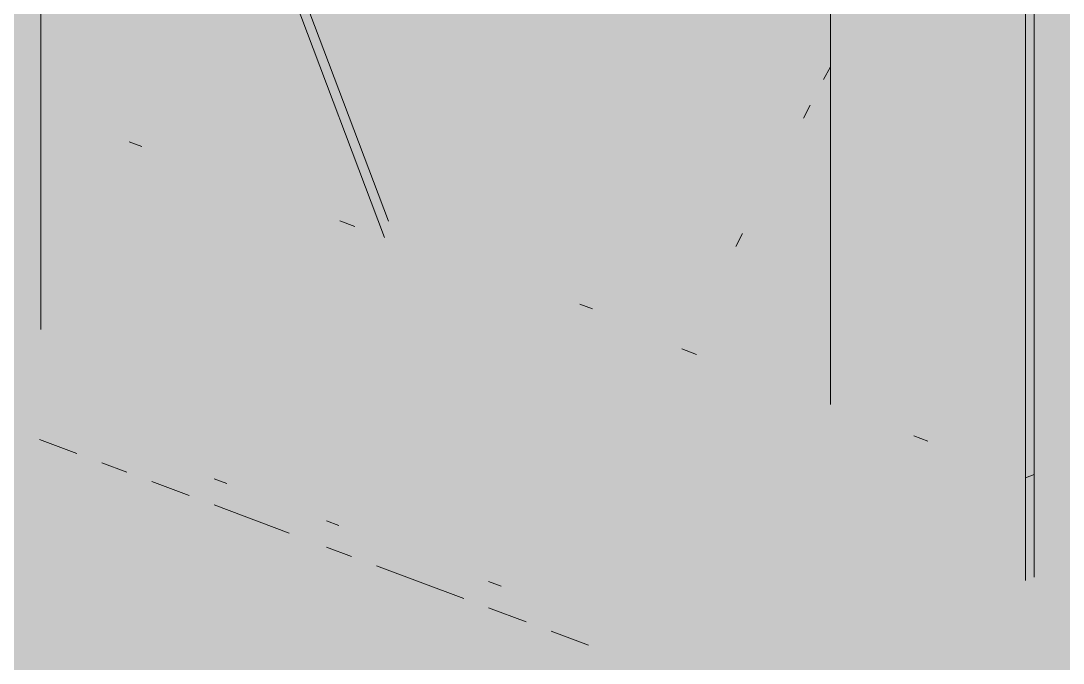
# Paper-space layout '03 3D Building and Roof' of a CAD drawing. Header units: millimetres. Extents: x 5 to 415, y 5 to 292.
# Drawn here: x 133.25 to 138.44, y 69.95 to 73.15 of the extents above; entities that cross this region are included whole.
import ezdxf

# ---------------------------------------------------------------- set-up
doc = ezdxf.new("R2010")
doc.units = ezdxf.units.MM
doc.layers.add('EXISTING', color=7, linetype='Continuous')
doc.layers.add('IMAGES', color=7, linetype='Continuous')

# ---------------------------------------------------------------- blocks, each defined once
blk = doc.blocks.new('SHEET_03')
at = {"layer": 'EXISTING', "color": 250, "lineweight": 9}
for p, q in [((133.3492, 76.0781), (133.3492, 72.7113)), ((137.2839, 74.6041), (137.2839, 71.2373)), ((137.2839, 72.9207), (137.2839, 74.6041)), ((138.256, 70.8732), (138.256, 74.2399)), ((138.3005, 74.2566), (138.3005, 70.8898)), ((135.0619, 72.0697), (134.3213, 74.0305)), ((134.3657, 74.0472), (135.0817, 72.1517)), ((137.2839, 72.9207), (137.2503, 72.8568)), ((137.2839, 71.2373), (137.2839, 72.9207)), ((137.1829, 72.729), (137.1493, 72.6651)), ((133.3492, 72.7113), (133.3492, 71.6123)), ((133.8524, 72.5228), (133.7895, 72.5464)), ((134.8398, 72.1529), (134.9138, 72.1252)), ((136.8463, 72.0899), (136.8126, 72.026)), ((136.0358, 71.7382), (136.0987, 71.7146)), ((136.5433, 71.5148), (136.6173, 71.487)), ((137.7005, 71.0813), (137.77, 71.0553)), ((133.5291, 70.9934), (133.3425, 71.0633)), ((133.7778, 70.9003), (133.6534, 70.9468)), ((134.213, 70.8683), (134.2752, 70.845)), ((138.256, 70.8732), (138.3005, 70.8898)), ((138.256, 70.3603), (138.256, 70.8732)), ((138.3005, 70.8898), (138.3005, 70.3769)), ((134.0887, 70.7838), (133.9021, 70.8537)), ((134.5861, 70.5975), (134.213, 70.7372)), ((134.7726, 70.6587), (134.8348, 70.6354)), ((134.897, 70.481), (134.7726, 70.5276)), ((135.4566, 70.2714), (135.0213, 70.4344)), ((135.5809, 70.3559), (135.6431, 70.3326)), ((135.7675, 70.1549), (135.5809, 70.2248)), ((136.0784, 70.0384), (135.8918, 70.1083))]:
    blk.add_line(p, q, dxfattribs=at)
at = {"layer": 'IMAGES', "color": 7}
for points in [[(133.195, 72.9143), (133.5377, 72.9143), (133.195, 75.8286), (133.5377, 75.8286)], [(133.5377, 72.7429), (133.7091, 72.7429), (133.5377, 75.8286), (133.7091, 75.8286)], [(137.479, 71.2), (137.6504, 71.2), (137.479, 74.2857), (137.6504, 74.2857)], [(137.9931, 71.0286), (138.1645, 71.0286), (137.9931, 74.1143), (138.1645, 74.1143)], [(138.3359, 70.8571), (138.5072, 70.8571), (138.3359, 74.1143), (138.5072, 74.1143)], [(137.6504, 71.3714), (137.9931, 71.3714), (137.6504, 73.9429), (137.9931, 73.9429)], [(138.1645, 71.2), (138.3359, 71.2), (138.1645, 73.9429), (138.3359, 73.9429)], [(133.7091, 72.9143), (134.3945, 72.9143), (133.7091, 73.2571), (134.3945, 73.2571)], [(134.3945, 72.9143), (134.5659, 72.9143), (134.3945, 73.2571), (134.5659, 73.2571)], [(134.5659, 73.0857), (134.7372, 73.0857), (134.5659, 73.2571), (134.7372, 73.2571)], [(134.7372, 73.0857), (134.9086, 73.0857), (134.7372, 73.2571), (134.9086, 73.2571)], [(134.9086, 73.0857), (135.08, 73.0857), (134.9086, 73.2571), (135.08, 73.2571)], [(135.08, 73.0857), (137.1363, 73.0857), (135.08, 73.2571), (137.1363, 73.2571)], [(137.1363, 73.0857), (137.3077, 73.0857), (137.1363, 73.2571), (137.3077, 73.2571)], [(137.3077, 73.0857), (137.479, 73.0857), (137.3077, 73.2571), (137.479, 73.2571)], [(134.5659, 72.9143), (134.7372, 72.9143), (134.5659, 73.0857), (134.7372, 73.0857)], [(134.7372, 72.7429), (134.9086, 72.7429), (134.7372, 73.0857), (134.9086, 73.0857)], [(134.9086, 72.9143), (135.08, 72.9143), (134.9086, 73.0857), (135.08, 73.0857)], [(135.08, 72.7429), (135.2513, 72.7429), (135.08, 73.0857), (135.2513, 73.0857)], [(135.2513, 72.7429), (136.965, 72.7429), (135.2513, 73.0857), (136.965, 73.0857)], [(136.965, 72.7429), (137.1363, 72.7429), (136.965, 73.0857), (137.1363, 73.0857)], [(137.1363, 72.7429), (137.3077, 72.7429), (137.1363, 73.0857), (137.3077, 73.0857)], [(137.3077, 72.7429), (137.479, 72.7429), (137.3077, 73.0857), (137.479, 73.0857)], [(133.0236, 72.7429), (133.3663, 72.7429), (133.0236, 72.9143), (133.3663, 72.9143)], [(133.3663, 72.5714), (133.5377, 72.5714), (133.3663, 72.9143), (133.5377, 72.9143)], [(133.7091, 72.7429), (133.8804, 72.7429), (133.7091, 72.9143), (133.8804, 72.9143)], [(133.8804, 72.7429), (134.3945, 72.7429), (133.8804, 72.9143), (134.3945, 72.9143)], [(134.3945, 72.7429), (134.5659, 72.7429), (134.3945, 72.9143), (134.5659, 72.9143)], [(134.5659, 72.7429), (134.7372, 72.7429), (134.5659, 72.9143), (134.7372, 72.9143)], [(134.9086, 72.7429), (135.08, 72.7429), (134.9086, 72.9143), (135.08, 72.9143)], [(133.195, 72.5714), (133.3663, 72.5714), (133.195, 72.7429), (133.3663, 72.7429)], [(133.5377, 72.5714), (133.7091, 72.5714), (133.5377, 72.7429), (133.7091, 72.7429)], [(133.7091, 72.5714), (133.8804, 72.5714), (133.7091, 72.7429), (133.8804, 72.7429)], [(133.8804, 72.5714), (134.0518, 72.5714), (133.8804, 72.7429), (134.0518, 72.7429)], [(134.0518, 72.5714), (134.2231, 72.5714), (134.0518, 72.7429), (134.2231, 72.7429)], [(134.2231, 72.5714), (134.5659, 72.5714), (134.2231, 72.7429), (134.5659, 72.7429)], [(134.5659, 72.5714), (134.7372, 72.5714), (134.5659, 72.7429), (134.7372, 72.7429)], [(134.7372, 72.5714), (135.08, 72.5714), (134.7372, 72.7429), (135.08, 72.7429)], [(135.08, 72.5714), (135.2513, 72.5714), (135.08, 72.7429), (135.2513, 72.7429)], [(135.2513, 72.5714), (136.7936, 72.5714), (135.2513, 72.7429), (136.7936, 72.7429)], [(136.7936, 72.4), (136.965, 72.4), (136.7936, 72.7429), (136.965, 72.7429)], [(136.965, 72.5714), (137.1363, 72.5714), (136.965, 72.7429), (137.1363, 72.7429)], [(137.1363, 72.5714), (137.3077, 72.5714), (137.1363, 72.7429), (137.3077, 72.7429)], [(137.3077, 72.5714), (137.479, 72.5714), (137.3077, 72.7429), (137.479, 72.7429)], [(133.195, 72.4), (133.7091, 72.4), (133.195, 72.5714), (133.7091, 72.5714)], [(133.7091, 72.4), (134.0518, 72.4), (133.7091, 72.5714), (134.0518, 72.5714)], [(134.0518, 72.4), (134.2231, 72.4), (134.0518, 72.5714), (134.2231, 72.5714)], [(134.2231, 72.4), (134.3945, 72.4), (134.2231, 72.5714), (134.3945, 72.5714)], [(134.3945, 72.4), (134.5659, 72.4), (134.3945, 72.5714), (134.5659, 72.5714)], [(134.5659, 72.4), (134.7372, 72.4), (134.5659, 72.5714), (134.7372, 72.5714)], [(134.7372, 72.4), (134.9086, 72.4), (134.7372, 72.5714), (134.9086, 72.5714)], [(134.9086, 72.4), (135.08, 72.4), (134.9086, 72.5714), (135.08, 72.5714)], [(135.08, 72.4), (135.2513, 72.4), (135.08, 72.5714), (135.2513, 72.5714)], [(135.2513, 72.4), (135.4227, 72.4), (135.2513, 72.5714), (135.4227, 72.5714)], [(135.4227, 72.4), (136.7936, 72.4), (135.4227, 72.5714), (136.7936, 72.5714)], [(136.965, 72.2286), (137.1363, 72.2286), (136.965, 72.5714), (137.1363, 72.5714)], [(137.1363, 72.4), (137.3077, 72.4), (137.1363, 72.5714), (137.3077, 72.5714)], [(137.3077, 72.4), (137.479, 72.4), (137.3077, 72.5714), (137.479, 72.5714)], [(133.195, 71.5429), (133.5377, 71.5429), (133.195, 72.4), (133.5377, 72.4)], [(133.5377, 71.5429), (133.7091, 71.5429), (133.5377, 72.4), (133.7091, 72.4)], [(133.7091, 72.2286), (133.8804, 72.2286), (133.7091, 72.4), (133.8804, 72.4)], [(133.8804, 72.2286), (134.0518, 72.2286), (133.8804, 72.4), (134.0518, 72.4)], [(134.0518, 72.2286), (134.2231, 72.2286), (134.0518, 72.4), (134.2231, 72.4)], [(134.2231, 72.2286), (134.3945, 72.2286), (134.2231, 72.4), (134.3945, 72.4)], [(134.3945, 72.2286), (134.5659, 72.2286), (134.3945, 72.4), (134.5659, 72.4)], [(134.5659, 72.2286), (134.7372, 72.2286), (134.5659, 72.4), (134.7372, 72.4)], [(134.7372, 72.2286), (134.9086, 72.2286), (134.7372, 72.4), (134.9086, 72.4)], [(134.9086, 72.2286), (135.08, 72.2286), (134.9086, 72.4), (135.08, 72.4)], [(135.08, 72.2286), (135.2513, 72.2286), (135.08, 72.4), (135.2513, 72.4)], [(135.2513, 72.2286), (135.4227, 72.2286), (135.2513, 72.4), (135.4227, 72.4)], [(135.4227, 72.2286), (136.6222, 72.2286), (135.4227, 72.4), (136.6222, 72.4)], [(136.6222, 72.2286), (136.7936, 72.2286), (136.6222, 72.4), (136.7936, 72.4)], [(136.7936, 72.0571), (136.965, 72.0571), (136.7936, 72.4), (136.965, 72.4)], [(137.1363, 72.2286), (137.3077, 72.2286), (137.1363, 72.4), (137.3077, 72.4)], [(137.3077, 71.5429), (137.479, 71.5429), (137.3077, 72.4), (137.479, 72.4)], [(133.7091, 72.0571), (134.0518, 72.0571), (133.7091, 72.2286), (134.0518, 72.2286)], [(134.0518, 72.0571), (134.2231, 72.0571), (134.0518, 72.2286), (134.2231, 72.2286)], [(134.2231, 72.0571), (134.3945, 72.0571), (134.2231, 72.2286), (134.3945, 72.2286)], [(134.3945, 72.0571), (134.5659, 72.0571), (134.3945, 72.2286), (134.5659, 72.2286)], [(134.5659, 72.0571), (135.08, 72.0571), (134.5659, 72.2286), (135.08, 72.2286)], [(135.08, 72.0571), (135.2513, 72.0571), (135.08, 72.2286), (135.2513, 72.2286)], [(135.2513, 72.0571), (135.4227, 72.0571), (135.2513, 72.2286), (135.4227, 72.2286)], [(135.4227, 72.0571), (135.7654, 72.0571), (135.4227, 72.2286), (135.7654, 72.2286)], [(135.7654, 72.0571), (136.6222, 72.0571), (135.7654, 72.2286), (136.6222, 72.2286)], [(136.6222, 72.0571), (136.7936, 72.0571), (136.6222, 72.2286), (136.7936, 72.2286)], [(136.965, 72.0571), (137.1363, 72.0571), (136.965, 72.2286), (137.1363, 72.2286)], [(137.1363, 71.3714), (137.3077, 71.3714), (137.1363, 72.2286), (137.3077, 72.2286)], [(133.7091, 71.8857), (134.2231, 71.8857), (133.7091, 72.0571), (134.2231, 72.0571)], [(134.2231, 71.8857), (134.5659, 71.8857), (134.2231, 72.0571), (134.5659, 72.0571)], [(134.5659, 71.8857), (134.7372, 71.8857), (134.5659, 72.0571), (134.7372, 72.0571)], [(134.7372, 71.8857), (134.9086, 71.8857), (134.7372, 72.0571), (134.9086, 72.0571)], [(134.9086, 71.8857), (135.08, 71.8857), (134.9086, 72.0571), (135.08, 72.0571)], [(135.08, 71.8857), (135.2513, 71.8857), (135.08, 72.0571), (135.2513, 72.0571)], [(135.2513, 71.8857), (135.4227, 71.8857), (135.2513, 72.0571), (135.4227, 72.0571)], [(135.4227, 71.8857), (135.594, 71.8857), (135.4227, 72.0571), (135.594, 72.0571)], [(135.594, 71.8857), (135.7654, 71.8857), (135.594, 72.0571), (135.7654, 72.0571)], [(135.7654, 71.8857), (135.9368, 71.8857), (135.7654, 72.0571), (135.9368, 72.0571)], [(135.9368, 71.7143), (136.1081, 71.7143), (135.9368, 72.0571), (136.1081, 72.0571)], [(136.1081, 71.8857), (136.2795, 71.8857), (136.1081, 72.0571), (136.2795, 72.0571)], [(136.2795, 71.8857), (136.4509, 71.8857), (136.2795, 72.0571), (136.4509, 72.0571)], [(136.4509, 71.8857), (136.6222, 71.8857), (136.4509, 72.0571), (136.6222, 72.0571)], [(136.6222, 71.8857), (136.7936, 71.8857), (136.6222, 72.0571), (136.7936, 72.0571)], [(136.7936, 71.8857), (136.965, 71.8857), (136.7936, 72.0571), (136.965, 72.0571)], [(136.965, 71.7143), (137.1363, 71.7143), (136.965, 72.0571), (137.1363, 72.0571)], [(133.7091, 71.7143), (134.7372, 71.7143), (133.7091, 71.8857), (134.7372, 71.8857)], [(134.7372, 71.7143), (134.9086, 71.7143), (134.7372, 71.8857), (134.9086, 71.8857)], [(134.9086, 71.7143), (135.08, 71.7143), (134.9086, 71.8857), (135.08, 71.8857)], [(135.08, 71.7143), (135.2513, 71.7143), (135.08, 71.8857), (135.2513, 71.8857)], [(135.2513, 71.7143), (135.4227, 71.7143), (135.2513, 71.8857), (135.4227, 71.8857)], [(135.4227, 71.7143), (135.594, 71.7143), (135.4227, 71.8857), (135.594, 71.8857)], [(135.594, 71.7143), (135.7654, 71.7143), (135.594, 71.8857), (135.7654, 71.8857)], [(135.7654, 71.7143), (135.9368, 71.7143), (135.7654, 71.8857), (135.9368, 71.8857)], [(136.1081, 71.7143), (136.2795, 71.7143), (136.1081, 71.8857), (136.2795, 71.8857)], [(136.2795, 71.7143), (136.6222, 71.7143), (136.2795, 71.8857), (136.6222, 71.8857)], [(136.6222, 71.7143), (136.7936, 71.7143), (136.6222, 71.8857), (136.7936, 71.8857)], [(136.7936, 71.7143), (136.965, 71.7143), (136.7936, 71.8857), (136.965, 71.8857)], [(133.7091, 71.5429), (135.2513, 71.5429), (133.7091, 71.7143), (135.2513, 71.7143)], [(135.2513, 71.5429), (135.594, 71.5429), (135.2513, 71.7143), (135.594, 71.7143)], [(135.594, 71.5429), (135.7654, 71.5429), (135.594, 71.7143), (135.7654, 71.7143)], [(135.7654, 71.5429), (135.9368, 71.5429), (135.7654, 71.7143), (135.9368, 71.7143)], [(135.9368, 71.5429), (136.1081, 71.5429), (135.9368, 71.7143), (136.1081, 71.7143)], [(136.1081, 71.5429), (136.6222, 71.5429), (136.1081, 71.7143), (136.6222, 71.7143)], [(136.6222, 71.5429), (136.7936, 71.5429), (136.6222, 71.7143), (136.7936, 71.7143)], [(136.7936, 71.5429), (137.1363, 71.5429), (136.7936, 71.7143), (137.1363, 71.7143)], [(133.195, 71.3714), (133.3663, 71.3714), (133.195, 71.5429), (133.3663, 71.5429)], [(133.3663, 71.3714), (133.7091, 71.3714), (133.3663, 71.5429), (133.7091, 71.5429)], [(133.7091, 71.3714), (133.8804, 71.3714), (133.7091, 71.5429), (133.8804, 71.5429)], [(133.8804, 71.3714), (134.0518, 71.3714), (133.8804, 71.5429), (134.0518, 71.5429)], [(134.0518, 71.3714), (135.594, 71.3714), (134.0518, 71.5429), (135.594, 71.5429)], [(135.594, 71.3714), (135.9368, 71.3714), (135.594, 71.5429), (135.9368, 71.5429)], [(135.9368, 71.3714), (136.1081, 71.3714), (135.9368, 71.5429), (136.1081, 71.5429)], [(136.1081, 71.3714), (136.2795, 71.3714), (136.1081, 71.5429), (136.2795, 71.5429)], [(136.2795, 71.3714), (136.4509, 71.3714), (136.2795, 71.5429), (136.4509, 71.5429)], [(136.4509, 71.3714), (136.6222, 71.3714), (136.4509, 71.5429), (136.6222, 71.5429)], [(136.6222, 71.3714), (136.7936, 71.3714), (136.6222, 71.5429), (136.7936, 71.5429)], [(136.7936, 71.3714), (136.965, 71.3714), (136.7936, 71.5429), (136.965, 71.5429)], [(136.965, 71.3714), (137.1363, 71.3714), (136.965, 71.5429), (137.1363, 71.5429)], [(137.3077, 71.3714), (137.479, 71.3714), (137.3077, 71.5429), (137.479, 71.5429)], [(133.195, 71.2), (133.3663, 71.2), (133.195, 71.3714), (133.3663, 71.3714)], [(133.3663, 71.2), (133.5377, 71.2), (133.3663, 71.3714), (133.5377, 71.3714)], [(133.5377, 71.2), (133.7091, 71.2), (133.5377, 71.3714), (133.7091, 71.3714)], [(133.7091, 71.2), (134.2231, 71.2), (133.7091, 71.3714), (134.2231, 71.3714)], [(134.2231, 71.2), (134.3945, 71.2), (134.2231, 71.3714), (134.3945, 71.3714)], [(134.3945, 71.2), (136.1081, 71.2), (134.3945, 71.3714), (136.1081, 71.3714)], [(136.1081, 71.2), (136.2795, 71.2), (136.1081, 71.3714), (136.2795, 71.3714)], [(136.2795, 71.2), (136.4509, 71.2), (136.2795, 71.3714), (136.4509, 71.3714)], [(136.4509, 71.0286), (136.6222, 71.0286), (136.4509, 71.3714), (136.6222, 71.3714)], [(136.6222, 71.2), (136.965, 71.2), (136.6222, 71.3714), (136.965, 71.3714)], [(136.965, 71.2), (137.479, 71.2), (136.965, 71.3714), (137.479, 71.3714)], [(137.6504, 71.2), (137.9931, 71.2), (137.6504, 71.3714), (137.9931, 71.3714)], [(133.195, 71.0286), (133.3663, 71.0286), (133.195, 71.2), (133.3663, 71.2)], [(133.3663, 71.0286), (133.5377, 71.0286), (133.3663, 71.2), (133.5377, 71.2)], [(133.5377, 71.0286), (133.7091, 71.0286), (133.5377, 71.2), (133.7091, 71.2)], [(133.7091, 71.0286), (133.8804, 71.0286), (133.7091, 71.2), (133.8804, 71.2)], [(133.8804, 71.0286), (134.0518, 71.0286), (133.8804, 71.2), (134.0518, 71.2)], [(134.0518, 71.0286), (134.2231, 71.0286), (134.0518, 71.2), (134.2231, 71.2)], [(134.2231, 71.0286), (134.5659, 71.0286), (134.2231, 71.2), (134.5659, 71.2)], [(134.5659, 71.0286), (134.7372, 71.0286), (134.5659, 71.2), (134.7372, 71.2)], [(134.7372, 71.0286), (134.9086, 71.0286), (134.7372, 71.2), (134.9086, 71.2)], [(134.9086, 71.0286), (135.08, 71.0286), (134.9086, 71.2), (135.08, 71.2)], [(135.08, 71.0286), (135.2513, 71.0286), (135.08, 71.2), (135.2513, 71.2)], [(135.2513, 71.0286), (136.4509, 71.0286), (135.2513, 71.2), (136.4509, 71.2)], [(136.6222, 71.0286), (136.7936, 71.0286), (136.6222, 71.2), (136.7936, 71.2)], [(136.7936, 71.0286), (137.1363, 71.0286), (136.7936, 71.2), (137.1363, 71.2)], [(137.1363, 71.0286), (137.3077, 71.0286), (137.1363, 71.2), (137.3077, 71.2)], [(137.3077, 71.0286), (137.479, 71.0286), (137.3077, 71.2), (137.479, 71.2)], [(137.479, 71.0286), (137.8218, 71.0286), (137.479, 71.2), (137.8218, 71.2)], [(137.8218, 71.0286), (137.9931, 71.0286), (137.8218, 71.2), (137.9931, 71.2)], [(138.1645, 71.0286), (138.3359, 71.0286), (138.1645, 71.2), (138.3359, 71.2)], [(133.195, 70.8571), (133.3663, 70.8571), (133.195, 71.0286), (133.3663, 71.0286)], [(133.3663, 70.8571), (133.8804, 70.8571), (133.3663, 71.0286), (133.8804, 71.0286)], [(133.8804, 70.8571), (134.0518, 70.8571), (133.8804, 71.0286), (134.0518, 71.0286)], [(134.0518, 70.8571), (134.2231, 70.8571), (134.0518, 71.0286), (134.2231, 71.0286)], [(134.2231, 70.8571), (134.3945, 70.8571), (134.2231, 71.0286), (134.3945, 71.0286)], [(134.3945, 70.8571), (134.5659, 70.8571), (134.3945, 71.0286), (134.5659, 71.0286)], [(134.5659, 70.8571), (134.7372, 70.8571), (134.5659, 71.0286), (134.7372, 71.0286)], [(134.7372, 70.8571), (134.9086, 70.8571), (134.7372, 71.0286), (134.9086, 71.0286)], [(134.9086, 70.8571), (135.08, 70.8571), (134.9086, 71.0286), (135.08, 71.0286)], [(135.08, 70.8571), (135.2513, 70.8571), (135.08, 71.0286), (135.2513, 71.0286)], [(135.2513, 70.8571), (135.4227, 70.8571), (135.2513, 71.0286), (135.4227, 71.0286)], [(135.4227, 70.8571), (137.1363, 70.8571), (135.4227, 71.0286), (137.1363, 71.0286)], [(137.1363, 70.8571), (137.479, 70.8571), (137.1363, 71.0286), (137.479, 71.0286)], [(137.479, 70.8571), (137.6504, 70.8571), (137.479, 71.0286), (137.6504, 71.0286)], [(137.6504, 70.8571), (137.8218, 70.8571), (137.6504, 71.0286), (137.8218, 71.0286)], [(137.8218, 70.8571), (137.9931, 70.8571), (137.8218, 71.0286), (137.9931, 71.0286)], [(137.9931, 70.6857), (138.3359, 70.6857), (137.9931, 71.0286), (138.3359, 71.0286)], [(133.0236, 70.6857), (133.3663, 70.6857), (133.0236, 70.8571), (133.3663, 70.8571)], [(133.3663, 70.6857), (133.5377, 70.6857), (133.3663, 70.8571), (133.5377, 70.8571)], [(133.5377, 70.6857), (133.8804, 70.6857), (133.5377, 70.8571), (133.8804, 70.8571)], [(133.8804, 70.6857), (134.0518, 70.6857), (133.8804, 70.8571), (134.0518, 70.8571)], [(134.0518, 70.6857), (134.2231, 70.6857), (134.0518, 70.8571), (134.2231, 70.8571)], [(134.2231, 70.5143), (134.3945, 70.5143), (134.2231, 70.8571), (134.3945, 70.8571)], [(134.3945, 70.6857), (134.5659, 70.6857), (134.3945, 70.8571), (134.5659, 70.8571)], [(134.5659, 70.6857), (134.7372, 70.6857), (134.5659, 70.8571), (134.7372, 70.8571)], [(134.7372, 70.6857), (134.9086, 70.6857), (134.7372, 70.8571), (134.9086, 70.8571)], [(134.9086, 70.6857), (135.594, 70.6857), (134.9086, 70.8571), (135.594, 70.8571)], [(135.594, 70.6857), (135.7654, 70.6857), (135.594, 70.8571), (135.7654, 70.8571)], [(135.7654, 70.6857), (135.9368, 70.6857), (135.7654, 70.8571), (135.9368, 70.8571)], [(135.9368, 70.6857), (137.479, 70.6857), (135.9368, 70.8571), (137.479, 70.8571)], [(137.479, 70.6857), (137.8218, 70.6857), (137.479, 70.8571), (137.8218, 70.8571)], [(137.8218, 70.6857), (137.9931, 70.6857), (137.8218, 70.8571), (137.9931, 70.8571)], [(138.3359, 70.3429), (138.5072, 70.3429), (138.3359, 70.8571), (138.5072, 70.8571)], [(122.5704, 70.5143), (133.5377, 70.5143), (122.5704, 70.6857), (133.5377, 70.6857)], [(133.5377, 70.5143), (133.7091, 70.5143), (133.5377, 70.6857), (133.7091, 70.6857)], [(133.7091, 70.5143), (133.8804, 70.5143), (133.7091, 70.6857), (133.8804, 70.6857)], [(133.8804, 70.5143), (134.0518, 70.5143), (133.8804, 70.6857), (134.0518, 70.6857)], [(134.0518, 70.5143), (134.2231, 70.5143), (134.0518, 70.6857), (134.2231, 70.6857)], [(134.3945, 70.5143), (134.5659, 70.5143), (134.3945, 70.6857), (134.5659, 70.6857)], [(134.5659, 70.5143), (134.7372, 70.5143), (134.5659, 70.6857), (134.7372, 70.6857)], [(134.7372, 70.3429), (134.9086, 70.3429), (134.7372, 70.6857), (134.9086, 70.6857)], [(134.9086, 70.5143), (135.08, 70.5143), (134.9086, 70.6857), (135.08, 70.6857)], [(135.08, 70.5143), (135.2513, 70.5143), (135.08, 70.6857), (135.2513, 70.6857)], [(135.2513, 70.5143), (135.4227, 70.5143), (135.2513, 70.6857), (135.4227, 70.6857)], [(135.4227, 70.5143), (135.7654, 70.5143), (135.4227, 70.6857), (135.7654, 70.6857)], [(135.7654, 70.5143), (135.9368, 70.5143), (135.7654, 70.6857), (135.9368, 70.6857)], [(135.9368, 70.5143), (136.1081, 70.5143), (135.9368, 70.6857), (136.1081, 70.6857)], [(136.1081, 70.5143), (136.2795, 70.5143), (136.1081, 70.6857), (136.2795, 70.6857)], [(136.2795, 70.5143), (136.6222, 70.5143), (136.2795, 70.6857), (136.6222, 70.6857)], [(136.6222, 70.5143), (136.965, 70.5143), (136.6222, 70.6857), (136.965, 70.6857)], [(136.965, 70.5143), (137.6504, 70.5143), (136.965, 70.6857), (137.6504, 70.6857)], [(137.6504, 70.5143), (137.8218, 70.5143), (137.6504, 70.6857), (137.8218, 70.6857)], [(137.8218, 70.3429), (137.9931, 70.3429), (137.8218, 70.6857), (137.9931, 70.6857)], [(137.9931, 70.3429), (138.1645, 70.3429), (137.9931, 70.6857), (138.1645, 70.6857)], [(138.1645, 70.5143), (138.3359, 70.5143), (138.1645, 70.6857), (138.3359, 70.6857)], [(122.0564, 70.3429), (134.0518, 70.3429), (122.0564, 70.5143), (134.0518, 70.5143)], [(134.0518, 70.3429), (134.2231, 70.3429), (134.0518, 70.5143), (134.2231, 70.5143)], [(134.2231, 70.3429), (134.3945, 70.3429), (134.2231, 70.5143), (134.3945, 70.5143)], [(134.3945, 70.3429), (134.7372, 70.3429), (134.3945, 70.5143), (134.7372, 70.5143)], [(134.9086, 70.3429), (135.08, 70.3429), (134.9086, 70.5143), (135.08, 70.5143)], [(135.08, 70.3429), (135.2513, 70.3429), (135.08, 70.5143), (135.2513, 70.5143)], [(135.2513, 70.3429), (135.4227, 70.3429), (135.2513, 70.5143), (135.4227, 70.5143)], [(135.4227, 70.3429), (135.594, 70.3429), (135.4227, 70.5143), (135.594, 70.5143)], [(135.594, 70.3429), (135.7654, 70.3429), (135.594, 70.5143), (135.7654, 70.5143)], [(135.7654, 70.3429), (135.9368, 70.3429), (135.7654, 70.5143), (135.9368, 70.5143)], [(135.9368, 70.3429), (136.4509, 70.3429), (135.9368, 70.5143), (136.4509, 70.5143)], [(136.4509, 70.3429), (136.6222, 70.3429), (136.4509, 70.5143), (136.6222, 70.5143)], [(136.6222, 70.3429), (136.7936, 70.3429), (136.6222, 70.5143), (136.7936, 70.5143)], [(136.7936, 70), (136.965, 70), (136.7936, 70.5143), (136.965, 70.5143)], [(136.965, 70.3429), (137.1363, 70.3429), (136.965, 70.5143), (137.1363, 70.5143)], [(137.1363, 70.3429), (137.3077, 70.3429), (137.1363, 70.5143), (137.3077, 70.5143)], [(137.3077, 70.3429), (137.479, 70.3429), (137.3077, 70.5143), (137.479, 70.5143)], [(137.479, 70.3429), (137.6504, 70.3429), (137.479, 70.5143), (137.6504, 70.5143)], [(137.6504, 70.3429), (137.8218, 70.3429), (137.6504, 70.5143), (137.8218, 70.5143)], [(138.1645, 70.3429), (138.3359, 70.3429), (138.1645, 70.5143), (138.3359, 70.5143)], [(121.7136, 70.1714), (134.3945, 70.1714), (121.7136, 70.3429), (134.3945, 70.3429)], [(134.3945, 70.1714), (134.7372, 70.1714), (134.3945, 70.3429), (134.7372, 70.3429)], [(134.7372, 70.1714), (134.9086, 70.1714), (134.7372, 70.3429), (134.9086, 70.3429)], [(134.9086, 70.1714), (135.08, 70.1714), (134.9086, 70.3429), (135.08, 70.3429)], [(135.08, 70.1714), (135.2513, 70.1714), (135.08, 70.3429), (135.2513, 70.3429)], [(135.2513, 70.1714), (135.4227, 70.1714), (135.2513, 70.3429), (135.4227, 70.3429)], [(135.4227, 70.1714), (135.594, 70.1714), (135.4227, 70.3429), (135.594, 70.3429)], [(135.594, 70.1714), (135.7654, 70.1714), (135.594, 70.3429), (135.7654, 70.3429)], [(135.7654, 70.1714), (135.9368, 70.1714), (135.7654, 70.3429), (135.9368, 70.3429)], [(135.9368, 70.1714), (136.1081, 70.1714), (135.9368, 70.3429), (136.1081, 70.3429)], [(136.1081, 70.1714), (136.4509, 70.1714), (136.1081, 70.3429), (136.4509, 70.3429)], [(136.4509, 70.1714), (136.6222, 70.1714), (136.4509, 70.3429), (136.6222, 70.3429)], [(136.6222, 70.1714), (136.7936, 70.1714), (136.6222, 70.3429), (136.7936, 70.3429)], [(136.965, 70.1714), (137.1363, 70.1714), (136.965, 70.3429), (137.1363, 70.3429)], [(137.1363, 70.1714), (137.9931, 70.1714), (137.1363, 70.3429), (137.9931, 70.3429)], [(137.9931, 70.1714), (138.1645, 70.1714), (137.9931, 70.3429), (138.1645, 70.3429)], [(138.1645, 70.1714), (138.3359, 70.1714), (138.1645, 70.3429), (138.3359, 70.3429)], [(138.3359, 70.1714), (138.5072, 70.1714), (138.3359, 70.3429), (138.5072, 70.3429)], [(121.3709, 70), (134.9086, 70), (121.3709, 70.1714), (134.9086, 70.1714)], [(134.9086, 70), (135.08, 70), (134.9086, 70.1714), (135.08, 70.1714)], [(135.08, 70), (135.2513, 70), (135.08, 70.1714), (135.2513, 70.1714)], [(135.2513, 70), (135.4227, 70), (135.2513, 70.1714), (135.4227, 70.1714)], [(135.4227, 70), (135.594, 70), (135.4227, 70.1714), (135.594, 70.1714)], [(135.594, 70), (136.1081, 70), (135.594, 70.1714), (136.1081, 70.1714)], [(136.1081, 70), (136.2795, 70), (136.1081, 70.1714), (136.2795, 70.1714)], [(136.2795, 70), (136.4509, 70), (136.2795, 70.1714), (136.4509, 70.1714)], [(136.4509, 70), (136.7936, 70), (136.4509, 70.1714), (136.7936, 70.1714)], [(136.965, 70), (137.1363, 70), (136.965, 70.1714), (137.1363, 70.1714)], [(137.1363, 70), (138.1645, 70), (137.1363, 70.1714), (138.1645, 70.1714)], [(138.1645, 70), (138.3359, 70), (138.1645, 70.1714), (138.3359, 70.1714)], [(138.3359, 70), (138.6786, 70), (138.3359, 70.1714), (138.6786, 70.1714)], [(121.7136, 69.8286), (135.4227, 69.8286), (121.7136, 70), (135.4227, 70)], [(135.4227, 69.6571), (135.594, 69.6571), (135.4227, 70), (135.594, 70)], [(135.594, 69.8286), (135.7654, 69.8286), (135.594, 70), (135.7654, 70)], [(135.7654, 69.8286), (135.9368, 69.8286), (135.7654, 70), (135.9368, 70)], [(135.9368, 69.8286), (136.1081, 69.8286), (135.9368, 70), (136.1081, 70)], [(136.1081, 69.8286), (136.2795, 69.8286), (136.1081, 70), (136.2795, 70)], [(136.2795, 69.8286), (136.4509, 69.8286), (136.2795, 70), (136.4509, 70)], [(136.4509, 69.8286), (136.6222, 69.8286), (136.4509, 70), (136.6222, 70)], [(136.6222, 69.8286), (137.8218, 69.8286), (136.6222, 70), (137.8218, 70)], [(137.8218, 69.8286), (137.9931, 69.8286), (137.8218, 70), (137.9931, 70)], [(137.9931, 69.8286), (138.1645, 69.8286), (137.9931, 70), (138.1645, 70)], [(138.1645, 69.8286), (138.3359, 69.8286), (138.1645, 70), (138.3359, 70)], [(138.3359, 69.8286), (138.5072, 69.8286), (138.3359, 70), (138.5072, 70)]]:
    blk.add_solid(points, dxfattribs=at)

psp = doc.layouts.new('03 3D Building and Roof')

# ---------------------------------------------------------------- block references
psp.add_blockref('SHEET_03', (0, 0))

doc.saveas('drawing.dxf')
